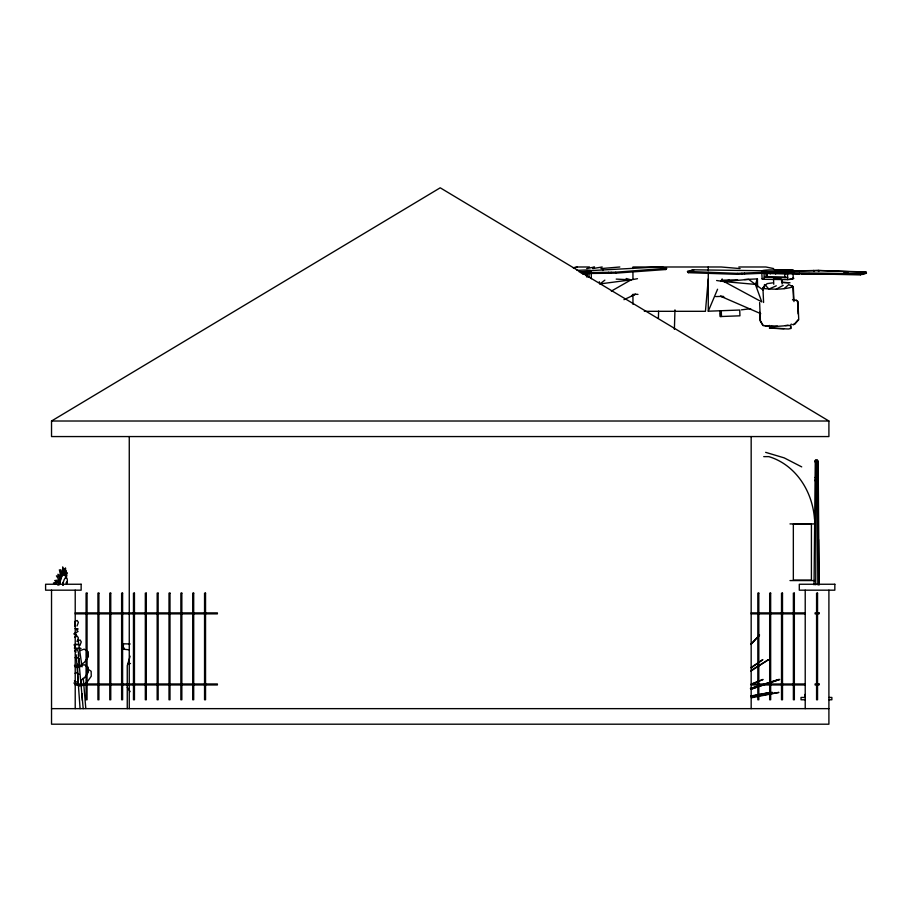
<?xml version="1.0" encoding="UTF-8"?>
<svg xmlns="http://www.w3.org/2000/svg" width="912" height="912" viewBox="0 0 912 912"><rect width="100%" height="100%" fill="white"/><g stroke="black" fill="none" stroke-linecap="round" stroke-linejoin="round"><path stroke-width="1.37" d="M815.738 584.831L816.137 460.309M814.051 584.831L815.282 460.309L817.619 460.309L818.144 461.62L819.124 584.831M658.407 318.083L658.612 311.14M674.39 329.323L674.96 309.875M65.459 577.296L65.858 570.445L64.627 575.301L63.669 568.279L63.247 575.096L60.762 569.681L61.674 576.726L59.588 583.361L57.809 585.048M756.846 285.718L757.405 278.89L744.523 279.517M708.271 278.89L705.443 311.311L644.317 311.311M793.964 301.598L793.303 286.778C783.921 289.628 773.729 289.492 764.028 288.557L764.518 284.521M66.131 577.706L67.021 572.576L65.539 575.803L64.364 574.264L62.7 566.899L62.7 574.777L61.001 577.216L59.189 584.888L53.42 583.053L59.713 580.91L56.419 575.871L61.001 577.216L59.371 569.818L62.7 574.777L64.364 574.264L65.493 567.914L65.539 575.803M815.579 461.62L815.852 460.309M66.109 578.06L66.713 575.597M814.94 461.62L815.408 460.309M130.131 656.184L127.258 665.669L127.258 708.647M716.604 280.508L724.117 281.603L761.771 301.906L755.387 284.384L757.405 278.89L757.587 286.904M77.007 626.008L78.386 622.394L77.167 620.479L74.602 621.653M77.007 641.558L78.386 637.944L77.167 636.029L74.602 637.203M79.914 645.491L81.293 641.877L80.074 639.962L77.497 641.136M719.91 310.775L720.127 316.555L739.94 315.814L739.723 310.034L708.271 311.209L717.573 289.229M720.868 281.477L722.156 278.89M814.804 480.635L816.434 478.162L814.826 477.512M798.376 319.508L794.546 323.897L792.904 324.604M751.043 644.442L759.571 635.06L750.713 644.305M763.583 302.488L762.922 287.668L767.14 283.621L772.658 282.868M784.092 288.648L788.743 284.624L793.303 286.778L792.209 285.889M599.264 281.74L600.016 283.906L604.861 280.121M74.613 650.929L76.414 649.526M81.168 664.723L84.417 662.306L88.35 656.743L88.259 651.772L84.166 649.127L80.245 650.587M81.168 680.261L84.417 677.855L88.35 672.292L88.259 667.322L84.166 664.677L78.934 666.626M82.981 685.003L87.324 681.788L91.246 676.225L91.154 671.255L88.088 669.271M751.249 667.869L762.842 659.627L751.123 667.424M75.08 657.734L76.198 657.005L79.013 658.749M75.08 673.284L76.198 672.543L79.013 674.299M750.69 671.243L768.588 659.627L751.591 670.024M51.528 421.013L440.222 187.804L828.905 421.013L828.905 436.563L51.528 436.563L51.528 421.013L828.905 421.013M611.325 291.122L631.024 279.859L637.477 278.696M776.249 289.115L783.226 285.376M623.956 299.672L635.516 294.28L637.978 294.382M776.294 285.798L768.907 289.093L765.487 285.308M793.28 324.763L794.911 324.045L798.741 319.667L797.932 301.484L796.552 300.356L792.482 299.797M751.385 684.41L763.082 679.451L751.214 684.046L805.216 683.966M580.579 272.734L615.714 272.198L666.638 268.253L665.794 269.519L615.714 273.155L582.973 273.566M750.656 689.255L778.848 679.451L750.371 688.457M751.499 689.107L779.737 679.451L751.271 688.321M790.795 324.421L791.605 324.148M73.747 633.943L78.079 631.469L76.779 630.249M687.477 271.445L737.352 273.372L761.805 272.357L860.586 273.737L866.354 272.346L866.4 273.304L860.632 274.694L761.851 273.315L737.398 274.33L688.286 272.677L687.477 271.445L693.53 269.804L764.222 270.773M631.526 295.579L635.516 294.28L632.711 294.542M763.321 290.21L755.387 284.384L724.117 281.603L729.235 280.041L737.569 279.756M767.414 276.94L766.16 277.305L765.989 273.361L767.231 272.996L767.414 276.94L786.087 277.191L784.833 277.556L784.662 273.611M752.161 696.358L770.207 692.413L750.701 696.027M751.488 696.871L772.361 692.413L751.591 696.152M76.437 629.314L78.147 628.949L75.092 628.642M586.69 268.584L594.51 266.988L592.72 268.584L602.194 266.988M751.385 697.805L778.905 692.413L751.237 696.996M573.283 267.9L578.162 266.988L589.471 266.988M573.58 267.672L577.364 266.988M781.06 278.787L773.513 278.753L773.764 284.248M600.016 283.906L631.024 279.859L626.179 278.502M589.015 273.247L582.54 274.067L582.54 273.11L589.015 272.289A6.031 0.73 0 0 0 590.68 271.411M741.388 309.841L750.667 308.701M789.917 325.436L774.231 326.564L762.888 325.481L760.049 320.625L759.685 312.235M589.186 270.682L660.938 266.851L666.638 268.253M724.117 281.603L748.684 279.368L755.387 284.384M600.917 268.584L619.829 266.988M715.726 296.582L723.284 296.332M801.853 274.045L860.267 274.535L866.024 273.144L865.99 272.186M579.166 271.856L589.015 271.331A6.031 0.73 0 0 0 590.68 270.454A6.031 0.73 0 0 0 583.862 270.066L577.034 270.408M866.354 272.346L818.349 270.419L792.551 270.978M865.169 271.924L818.725 270.579L792.927 271.126M73.906 644.955L78.147 644.499L75.092 644.191M76.802 648.888L81.054 648.432L74.305 648.022M762.557 271.559A6.031 0.718 -2.5 0 0 763.994 272.38L787.444 272.699L787.751 279.631L764.302 279.311A6.236 0.741 -2.5 0 1 762.523 278.559M762.466 273.167A6.236 0.741 -2.5 0 0 764.028 273.338L787.489 273.657A8.55 1.015 -2.5 0 0 791.32 273.19M722.293 280.189L729.235 280.041M738.823 266.988L765.852 266.988L773.684 268.584M763.732 456.627L768.839 456.627A70.657 61.184 90 0 1 814.53 519.418M814.758 461.62L818.144 461.62M789.986 523.921L814.781 523.921M789.986 580.568L814.781 580.568M75.217 612.887L217.387 612.887L217.387 613.867L75.217 613.867M751.192 612.887L805.216 612.887M751.192 613.867L805.216 613.867M127.851 663.537L130.507 663.537M75.217 683.966L217.387 683.966L217.387 684.958L75.217 684.958M751.192 684.958L805.216 684.958M805.262 697.441L801.032 697.441L801.032 699.766L805.262 699.766M829.042 697.441L831.869 697.441L831.869 699.766L829.042 699.766M51.528 708.647L828.905 708.647M781.823 282.298L790.02 282.788M782.188 282.458L788.527 282.743M774.436 269.849L790.59 270.02A6.145 0.73 -2.5 0 1 793.109 270.83M763.948 271.423L786.133 271.719A6.145 0.73 -2.5 0 0 793.486 270.989A6.145 0.73 -2.5 0 0 790.966 270.169L769.42 269.941A6.031 0.718 -2.5 0 0 762.512 270.602A6.031 0.718 -2.5 0 0 763.948 271.423L764.302 279.311M777.902 273.144L784.571 273.235M764.21 277.282L787.66 277.601M843.725 272.118L847.955 272.232M769.34 327.989L784.012 328.662M616.216 279.095L631.024 279.859M793.611 273.691L799.094 273.988M740.099 268.584L721.187 266.988L632.951 266.988L632.951 268.584M765.065 325.994L768.884 326.314M130.211 643.986L123.667 643.792L123.211 646.802L124.556 648.945M123.747 649.276L129.31 649.8M75.536 648.934L76.391 649.025M74.887 666.683L77.623 667.105M724.504 297.358L720.446 296.183L760.756 313.671M765.647 452.352L784.206 457.881L801.705 466.887M74.431 665.338L77.919 667.128L77.862 664.301M74.431 680.888L77.919 682.678L77.566 664.324M73.849 683.02L79.663 686.006M59.588 583.361L54.72 580.568L60.34 579.747L57.889 574.275L61.674 576.726M791.833 285.73L792.938 286.619M796.176 300.208L797.567 301.325L798.125 313.922M762.922 287.668L764.028 288.557M74.602 633.384L76.061 634.649M127.258 687.306L130.165 691.649M763.253 325.63L760.426 320.785L759.616 302.602M817.494 460.309L818.303 509.774M63.247 584.9L62.7 582.449L62.7 585.071M817.049 460.309L817.836 584.831M78.056 639.494L82.069 666.877M816.764 460.309L816.901 461.62M83.243 678.14L85.796 708.487M78.284 654.497L83.197 708.647M79.093 658.738L79.834 667.162M81.065 681.196L81.556 686.804M76.198 654.805L80.085 708.647M82.012 693.667L82.365 700.416M862.661 273.566L862.706 274.523M860.586 273.737L860.632 274.694M860.221 273.577L860.267 274.535M818.725 270.579L818.759 271.525M818.349 270.419L818.395 271.377M814.006 270.568L814.051 271.525M813.629 270.408L813.675 271.366M809.092 273.406L809.138 274.364M799.414 273.19L799.459 274.147M793.03 273.406L793.235 278.057A8.55 1.015 -2.5 0 1 787.751 279.631M792.995 287.975L793.543 300.094M791.206 272.745L791.251 273.703M790.864 325.766L790.978 328.48L788.39 329.004L769.705 328.138L769.591 325.436M790.487 325.618L790.613 328.32M786.133 271.719L786.178 272.677A6.145 0.73 -2.5 0 0 792.779 272.129A6.145 0.73 -2.5 0 0 793.098 271.286M781.937 279.881L782.12 284.008M781.573 279.722L781.687 282.469M775.599 273.053L775.645 273.999M770.264 272.95L770.298 273.908M761.805 272.357L762.101 278.878M744.477 273.178L744.523 274.136M741.844 273.281L741.889 274.238M737.352 273.372L737.398 274.33M693.53 269.804L693.565 270.761M692.14 269.918L692.185 270.875M688.252 271.719L688.286 272.677M721.267 310.718L721.483 316.498M720.469 313.067L720.605 316.532M818.52 539.505L818.851 584.831M828.905 590.178L828.905 724.196L51.528 724.196L51.528 590.178M805.216 590.178L805.216 708.647M805.045 694.442L805.045 697.441M751.169 436.563L751.169 708.647M708.271 266.988L708.271 270.761M708.271 272.939L708.271 311.209M665.794 268.561L665.794 269.519M662.306 266.908L662.306 267.866M660.938 266.851L660.938 267.809M632.951 272.939L632.951 278.89M632.951 294.394L632.951 304.266M615.714 272.198L615.714 273.155M611.2 272.289L611.2 273.247M608.555 272.3L608.555 273.258M602.786 269.576L602.786 270.533M591.238 272.175L591.352 278.696A6.236 0.752 0 0 0 591.01 278.399M589.015 271.331L589.015 277.191M587.032 277.305L587.032 273.349L585.869 273.03L585.869 275.663M129.265 436.563L129.265 708.647M75.217 590.178L75.217 708.647M792.733 271.126A6.145 0.73 -2.5 0 1 793.645 271.423M792.494 278.73A8.55 1.015 -2.5 0 1 789.461 279.266M792.859 277.909A8.55 1.015 -2.5 0 1 793.223 278.434M591.01 272.414A6.236 0.752 0 0 1 590.645 273.007M788.059 325.185A12.768 1.528 -2.5 0 1 785.392 325.55M777.377 326.097A12.768 1.528 -2.5 0 1 771.256 326.063M63.11 584.968A4.982 1.892 -77.8 0 1 65.596 577.798A4.982 1.892 -77.8 0 1 67.146 582.517M75.536 633.293A8.208 2.85 -88 0 1 75.856 636.793M74.681 646.243A8.208 2.85 -88 0 1 75.856 652.342M77.588 650.176A8.208 2.85 -88 0 1 78.763 656.264M74.67 622.816A8.208 2.85 -88 0 1 75.001 626.316M66.28 582.836C66.587 585.926 67.659 579.713 66.28 582.836M811.418 524.218L793.337 524.218L793.337 580.135L811.418 580.135L811.418 524.218M81.145 584.25L45.6 584.25L45.6 590.178L81.145 590.178L81.145 584.25M834.833 584.25L799.288 584.25L799.288 590.178L834.833 590.178L834.833 584.25M87.062 593.142L86.081 593.142L86.081 699.766L87.062 699.766L87.062 593.142M98.918 593.142L97.926 593.142L97.926 699.766L98.918 699.766L98.918 593.142M110.762 593.142L109.771 593.142L109.771 699.766L110.762 699.766L110.762 593.142M122.607 593.142L121.615 593.142L121.615 699.766L122.607 699.766L122.607 593.142M134.452 593.142L133.471 593.142L133.471 699.766L134.452 699.766L134.452 593.142M146.308 593.142L145.316 593.142L145.316 699.766L146.308 699.766L146.308 593.142M158.152 593.142L157.16 593.142L157.16 699.766L158.152 699.766L158.152 593.142M169.997 593.142L169.005 593.142L169.005 699.766L169.997 699.766L169.997 593.142M181.841 593.142L180.861 593.142L180.861 699.766L181.841 699.766L181.841 593.142M193.697 593.142L192.706 593.142L192.706 699.766L193.697 699.766L193.697 593.142M205.542 593.142L204.55 593.142L204.55 699.766L205.542 699.766L205.542 593.142M758.818 593.142L757.826 593.142L757.826 699.766L758.818 699.766L758.818 593.142M770.663 593.142L769.671 593.142L769.671 699.766L770.663 699.766L770.663 593.142M782.507 593.142L781.516 593.142L781.516 699.766L782.507 699.766L782.507 593.142M794.352 593.142L793.372 593.142L793.372 699.766L794.352 699.766L794.352 593.142M817.551 593.142L816.571 593.142L816.571 699.766L817.551 699.766L817.551 593.142M819.033 612.887L815.089 612.887L815.089 613.867L819.033 613.867L819.033 612.887M819.033 683.966L815.089 683.966L815.089 684.958L819.033 684.958L819.033 683.966"/></g></svg>
